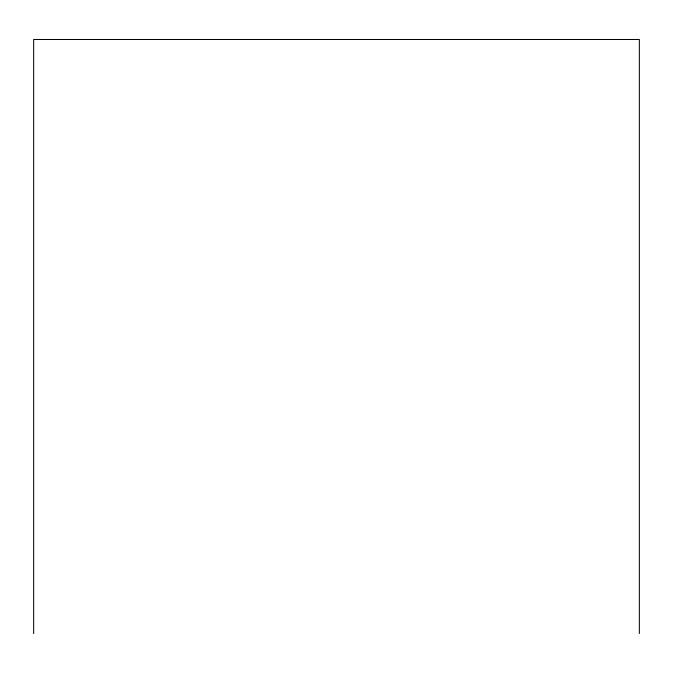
<?xml version="1.0" encoding="UTF-8"?>
<svg xmlns="http://www.w3.org/2000/svg" width="673" height="673" viewBox="0 0 673 673"><rect width="100%" height="100%" fill="white"/><g stroke="black" fill="none" stroke-linecap="round" stroke-linejoin="round"><path stroke-width="1.01" d="M639.35 633.52L639.35 39.48L33.65 39.48L33.65 633.52"/></g></svg>
